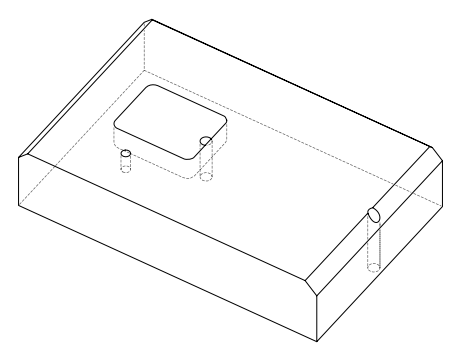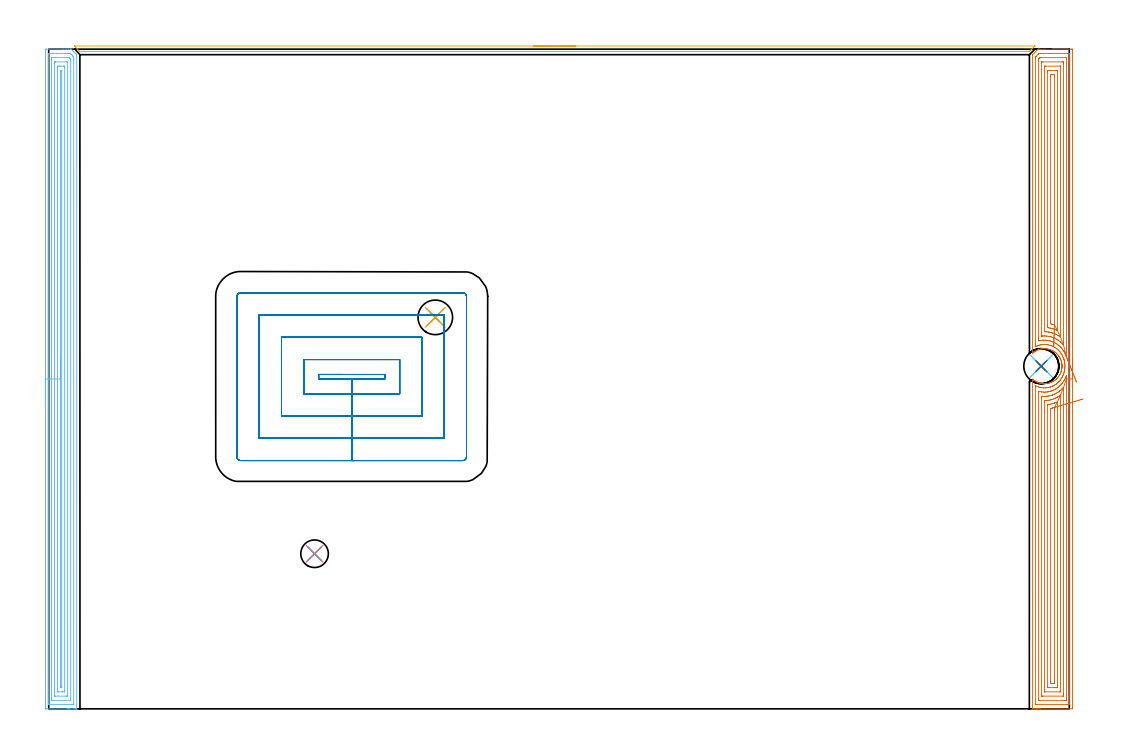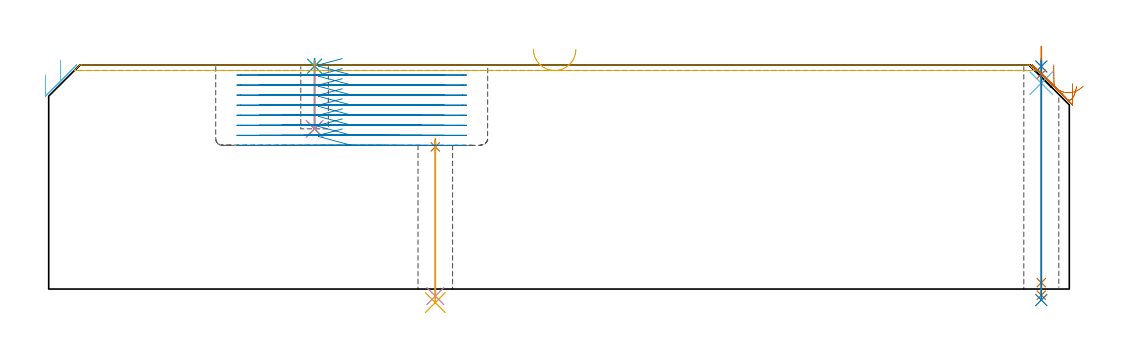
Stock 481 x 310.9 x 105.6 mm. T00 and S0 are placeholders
(PLAN: 14 operations, 9 tool changes, 57 min)
(1 SPOT_DRILL | STEP1HOLE | NXT0321_9005460120000 | 0.04 min | 4191 mm3)
(2 SPOT_DRILL_1 | STEP1HOLE_1 | NXT0321_9005460120000 | 0.03 min | 3 mm3)
(3 SPOT_DRILL_2 | STEP1POCKET | NXT0321_9005460120000 | 0.03 min | 2 mm3)
(4 DRILL_THROUGH_HOLE_INTO_CENTER | STEP1HOLE | NXT0301_072 | 0.3 min | 5434 mm3)
(5 DRILL_TO_ENLARGE_THROUGH_HOLE | STEP1HOLE | UGT0301_287 | 0.31 min | 12355 mm3)
(6 DRILL_BLIND_HOLE_INTO_CENTER | STEP1HOLE_1 | NXT0301_028 | 0.04 min | 193 mm3)
(7 GUN_DRILL_THROUGH_HOLE | STEP1HOLE_1 | UGT0307_002 | 0.54 min | 2730 mm3)
(8 SPADE_DRILL_TO_ENLARGE_THROUGH_HOLE | STEP1HOLE_1 | UGT0306_007 | 0.45 min | 19596 mm3)
(9 DRILL_BLIND_HOLE_INTO_CENTER_1 | STEP1POCKET | NXT0301_042 | 0.13 min | 1141 mm3)
(10 DRILL_TO_ENLARGE_BLIND_HOLE | STEP1POCKET | UGT0301_374 | 0.13 min | 2832 mm3)
(11 AREA_MILL | FG_CHAMFER_SURFACE | UGT0205_001 | 3.76 min | 1542 mm3)
(12 AREA_MILL_1 | FG_CHAMFER_SURFACE_1 | UGT0205_001 | 15.11 min | 33573 mm3)
(13 AREA_MILL_2 | FG_CHAMFER_SURFACE_2 | UGT0205_001 | 17.51 min | 53720 mm3)
(14 MILL_RECTANGULAR_POCKET | POCKET_RECTANGULAR_STRAIGHT | UGT0201_095 | Follow Part, ap 5, ae 75% | 18.55 min | 468111 mm3)
(TOOL NXT0321_9005460120000 | NC Spot Drill, 142deg, 12mm, Carbide, Uncoated | D12 PA142 FL30 Z2)
(TOOL NXT0301_072 | Carbide Drill 10.1mm [860.1-1010-051A1-MM 2214] | D10.1 PA140 FL71 Z2)
(TOOL UGT0301_287 | Twist Drill 16.3 mm | D16.3 PA118 FL125 Z2)
(TOOL NXT0301_028 | Carbide Drill 5.7mm [860.1-0570-046A1-MM 2214] | D5.7 PA140 FL70 Z2)
(TOOL UGT0307_002 | Gun Drill 6 mm | D6 PA130 FL24 Z1)
(TOOL UGT0306_007 | Spade Drill 16.5mm | D16.5 PA132 FL10 Z2)
(TOOL NXT0301_042 | Carbide Drill 7.1mm [860.1-0710-057A1-MM 2214] | D7.1 PA140 FL85 Z2)
(TOOL UGT0301_374 | Twist Drill Flat Bottom 13 mm | D13 PA180 FL101 Z2)
(TOOL UGT0205_001 | Chamfer Mill 20 x 3 x 45 deg. | D20 FL50 Z2)
(TOOL UGT0201_095 | End mill 20 mm | D20 R3 FL38 Z4)
(OP 1 SPOT_DRILL)
G17 G21 G94 G90
T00 M6
G54
G17 G0 G90 X182.2 Y184.5 S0 M3
G43 Z115.6 H0
G94 G81 G98 Z66.998 F250. R70.7
G80
M5
M2
(OP 2 SPOT_DRILL_1)
G17 G21 G94 G90
T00 M6
G54
G17 G0 G90 X467.8 Y161.5 S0 M3
G43 Z115.6 H0
G94 G81 G98 Z104.89 F250. R108.6
G80
M5
M2
(OP 3 SPOT_DRILL_2)
G17 G21 G94 G90
T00 M6
G54
G17 G0 G90 X125.3 Y73.1 S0 M3
G43 Z115.6 H0
G94 G81 G98 Z105.036 F250. R108.6
G80
M5
M2
(OP 4 DRILL_THROUGH_HOLE_INTO_CENTER)
G17 G21 G94 G90
T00 M6
G54
G17 G0 G90 X182.2 Y184.5 S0 M3
G43 Z115.6 H1
G94 G73 G98 Z-3.338 F250. Q8.88 R69.7
G80
M5
M2
(OP 5 DRILL_TO_ENLARGE_THROUGH_HOLE)
G17 G21 G94 G90
T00 M6
G54
G17 G0 G90 X182.2 Y184.5 S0 M3
G43 Z115.6 H0
G94 G73 G98 Z-6.397 F250. Q14.819 R69.7
G80
M5
M2
(OP 6 DRILL_BLIND_HOLE_INTO_CENTER)
G17 G21 G94 G90
T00 M6
G54
G17 G0 G90 X467.8 Y161.5 S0 M3
G43 Z115.6 H1
G94 G81 G98 Z97.05 F250. R107.6
G80
M5
M2
(OP 7 GUN_DRILL_THROUGH_HOLE)
G17 G21 G94 G90
T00 M6
G54
G17 G0 G90 X467.8 Y161.5 M8
G43 Z115.6 H0
Z114.263
S716 M3
G94 G1 Z101.201 F125. M26
G4 X.084
Z3. F250.
G4 X.084
Z-2.899 F125.
G4 X.084
M5
M9
G0 Z114.263
Z115.6
M2
(OP 8 SPADE_DRILL_TO_ENLARGE_THROUGH_HOLE)
G17 G21 G94 G90
T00 M6
G54
G17 G0 G90 X467.8 Y161.5 S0 M3
G43 Z115.6 H0
G94 G73 G98 Z-5.173 F250. Q15.825 R107.6
G80
M5
M2
(OP 9 DRILL_BLIND_HOLE_INTO_CENTER_1)
G17 G21 G94 G90
T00 M6
G54
G17 G0 G90 X125.3 Y73.1 S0 M3
G43 Z115.6 H1
G94 G81 G98 Z75.5 F250. R107.6
G80
M5
M2
(OP 10 DRILL_TO_ENLARGE_BLIND_HOLE)
G17 G21 G94 G90
T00 M6
G54
G17 G0 G90 X125.3 Y73.1 S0 M3
G43 Z115.6 H0
G94 G81 G98 Z75.5 F250. R107.6
G80
M5
M2
(OP 11 AREA_MILL)
G17 G21 G94 G90
T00 M6
G54
G17 G0 G90 X228.45 Y312.4 S1061 M3
G43 Z115.6 H0
Z113.
G94 G1 X228.488 Z112.128 F250.
X228.602 Z111.263
X228.791 Z110.412
X229.053 Z109.58
X229.387 Z108.774
X229.79 Z108.
X230.259 Z107.264
X230.79 Z106.572
X231.379 Z105.929
X232.022 Z105.34
X232.714 Z104.808
X233.45 Z104.34
X234.224 Z103.937
X235.03 Z103.603
X235.862 Z103.341
X236.714 Z103.152
X237.578 Z103.038
X238.45 Z103.
X464.769
X464.783 Y312.395 Z103.004
X464.769 Y312.373 Z103.026
X464.695 Y312.294 Z103.105
X464.665 Y312.264 Z103.135
X464.12 Y311.72 Z103.68
X463.941 Y311.54 Z103.857
X463.282 Y310.882 Z104.518
X463.062 Y310.66 Z104.736
X462.455 Y310.055 Z105.344
X462.386 Y309.985 Z105.414
X462.206 Y309.803 Z105.588
X461.492 Y309.8 Z105.6
X15.408
X14.694 Y309.803 Z105.588
X14.608 Y309.889 Z105.506
X14.514 Y309.985 Z105.414
X12.485 Y312.015 Z103.385
X12.28 Y312.224 Z103.176
X12.119 Y312.393 Z103.006
X12.28 Y312.4 Z103.
X238.45
X239.322 Z103.038
X240.187 Z103.152
X241.038 Z103.341
X241.87 Z103.603
X242.676 Z103.937
X243.45 Z104.34
X244.186 Z104.808
X244.878 Z105.34
X245.521 Z105.929
X246.11 Z106.572
X246.642 Z107.264
X247.11 Z108.
X247.513 Z108.774
X247.847 Z109.58
X248.109 Z110.412
X248.298 Z111.263
X248.412 Z112.128
X248.45 Z113.
G0 Z115.6
M5
M2
(OP 12 AREA_MILL_1)
G17 G21 G94 G90
T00 M6
G54
G17 G0 G90 X-1.5 Y145.45 S1061 M3
G43 Z115.6 H0
Z100.9
G94 G1 Y145.488 Z100.028 F250.
Y145.602 Z99.164
Y145.791 Z98.312
Y146.053 Z97.48
Y146.387 Z96.674
Y146.79 Z95.9
Y147.258 Z95.164
Y147.79 Z94.472
Y148.379 Z93.829
Y149.022 Z93.24
Y149.714 Z92.708
Y150.45 Z92.24
Y151.224 Z91.837
Y152.03 Z91.503
Y152.862 Z91.241
Y153.713 Z91.052
Y154.578 Z90.938
Y155.45 Z90.9
Y310.294
X-1.494 Y310.832 Z90.904
X-1.492 Y310.89 Z90.906
X-1.427 Y310.9 Z90.97
X6.724 Z99.119
X8.161 Z100.558
X9.348 Z101.743
X10.191 Z102.59
X10.207 Z102.606
X10.596 Z102.994
X10.611 Y310.889 Z103.011
X11.505 Y309.997 Z103.901
X11.68 Y309.822 Z104.076
X12.846 Y308.656 Z105.242
X12.991 Y308.509 Z105.39
X13.04 Y308.459 Z105.439
X13.198 Y308.295 Z105.588
X13.2 Y307.617 Z105.6
Y0.16
X13.198 Y0.01 Z105.588
X13.076 Y0.003 Z105.468
X12.947 Y0. Z105.346
X12.597 Z104.996
X11.971 Z104.366
X9.91 Z102.307
X9.348 Z101.743
X8.754 Z101.15
X-1.146 Z91.251
X-1.431 Y0.004 Z90.966
X-1.492 Y0.01 Z90.905
X-1.499 Y0.073 Z90.899
X-1.5 Y0.606 Z90.9
Y155.45
X-0.086 Z92.314
X-0.085 Y308.319 Z92.315
X-0.083 Y308.509 Z92.317
X-0.079 Y308.859 Z92.321
X-0.072 Y308.89 Z92.328
X-0.009 Y308.894 Z92.391
X0.093 Y308.898 Z92.493
X0.221 Y308.9 Z92.621
X9.348 Z101.748
X9.841 Y308.898 Z102.241
X10.031 Y308.894 Z102.431
X10.125 Y308.89 Z102.525
X10.222 Y308.817 Z102.622
X10.538 Y308.509 Z102.938
X11.097 Y307.952 Z103.497
X11.43 Y307.617 Z103.83
X11.777 Y307.261 Z104.177
X11.783 Y306.917 Z104.183
X11.786 Y305.832 Z104.186
X11.785 Y2.581 Z104.185
X11.783 Y2.391 Z104.183
X11.779 Y2.041 Z104.179
X11.772 Y2.01 Z104.172
X11.709 Y2.006 Z104.109
X11.607 Y2.002 Z104.007
X11.479 Y2. Z103.879
X0.11 Y2.001 Z92.51
X-0.034 Y2.006 Z92.366
X-0.061 Y2.01 Z92.339
X-0.079 Y2.016 Z92.321
X-0.08 Y2.047 Z92.32
X-0.084 Y2.2 Z92.316
X-0.085 Y2.391 Z92.315
X-0.086 Y3.094 Z92.314
Y155.45
X1.328 Z93.728
X1.329 Y305.984 Z93.729
X1.331 Y306.724 Z93.731
X1.333 Y306.872 Z93.733
X1.335 Y306.889 Z93.735
X1.349 Y306.892 Z93.749
X1.392 Y306.897 Z93.792
X1.477 Y306.899 Z93.877
X9.176 Y306.9 Z101.576
X9.348 Y306.899 Z101.748
X9.52 Y306.895 Z101.92
X9.634 Y306.89 Z102.034
X9.707 Y306.882 Z102.107
X9.74 Y306.852 Z102.14
X9.874 Y306.724 Z102.274
X10.222 Y306.372 Z102.622
X10.35 Y306.239 Z102.75
X10.364 Y305.983 Z102.764
X10.368 Y305.832 Z102.768
X10.37 Y305.681 Z102.77
X10.371 Y304.939 Z102.771
Y300.254
Y4.916
X10.369 Y4.176 Z102.769
X10.367 Y4.028 Z102.767
X10.365 Y4.011 Z102.765
X10.351 Y4.008 Z102.751
X10.308 Y4.004 Z102.708
X10.222 Y4.001 Z102.622
X2.352 Y4. Z94.752
X1.646 Y4.004 Z94.046
X1.477 Y4.01 Z93.877
X1.335 Y4.032 Z93.735
X1.332 Y4.176 Z93.732
X1.33 Y4.326 Z93.73
X1.328 Y5.068 Z93.728
Y5.22
Y155.45
X2.743 Z95.143
Y304.705
X2.745 Y304.837 Z95.145
X2.747 Y304.877 Z95.147
X2.75 Y304.89 Z95.15
X2.757 Y304.893 Z95.157
X2.809 Y304.896 Z95.209
X3.226 Y304.9 Z95.626
X3.265 Z95.665
X8.512 Z100.912
X8.885 Y304.896 Z101.285
X8.931 Y304.893 Z101.331
X8.949 Y304.89 Z101.349
X8.951 Y304.879 Z101.351
X8.955 Y304.823 Z101.355
X8.956 Y304.77 Z101.356
X8.957 Y6.195 Z101.357
X8.955 Y6.063 Z101.355
X8.952 Y6.023 Z101.352
X8.95 Y6.01 Z101.35
X8.943 Y6.007 Z101.343
X8.891 Y6.004 Z101.291
X8.473 Y6. Z100.873
X8.435 Z100.835
X3.188 Z95.588
X2.815 Y6.004 Z95.215
X2.769 Y6.007 Z95.169
X2.751 Y6.01 Z95.151
X2.749 Y6.021 Z95.149
X2.745 Y6.077 Z95.145
X2.743 Y6.13 Z95.143
Y155.45
X4.157 Z96.557
Y302.262
X4.161 Y302.68 Z96.561
X4.164 Y302.879 Z96.564
X4.359 Y302.891 Z96.759
X4.975 Y302.898 Z97.375
X5.225 Y302.9 Z97.625
X6.976 Y302.898 Z99.376
X7.439 Y302.89 Z99.839
X7.536 Y302.87 Z99.936
X7.543 Y302.262 Z99.943
Y8.638
X7.539 Y8.22 Z99.939
X7.536 Y8.021 Z99.936
X7.341 Y8.009 Z99.741
X6.724 Y8.002 Z99.124
X6.475 Y8. Z98.875
X4.724 Y8.002 Z97.124
X4.261 Y8.01 Z96.661
X4.164 Y8.03 Z96.564
X4.157 Y8.638 Z96.557
Y155.45
X5.571 Z97.971
X5.572 Y300.477 Z97.972
X5.573 Y300.76 Z97.973
X5.576 Y300.856 Z97.976
X5.578 Y300.884 Z97.978
X5.593 Y300.89 Z97.993
X5.643 Y300.893 Z98.043
X5.85 Y300.897 Z98.25
X5.988 Y300.895 Z98.388
X6.098 Y300.89 Z98.498
X6.122 Y300.884 Z98.522
X6.124 Y300.842 Z98.524
X6.126 Y300.762 Z98.526
X6.128 Y300.477 Z98.528
X6.129 Y300.193 Z98.529
X6.128 Y10.423 Z98.528
X6.127 Y10.14 Z98.527
X6.124 Y10.044 Z98.524
X6.122 Y10.017 Z98.522
X6.107 Y10.01 Z98.507
X6.057 Y10.007 Z98.457
X5.85 Y10.003 Z98.25
X5.712 Y10.005 Z98.112
X5.602 Y10.01 Z98.002
X5.578 Y10.016 Z97.978
X5.575 Y10.058 Z97.975
X5.573 Y10.138 Z97.973
X5.572 Y10.423 Z97.972
X5.571 Y10.708 Z97.971
Y155.45
Y156.322 Z98.009
Y157.186 Z98.123
Y158.038 Z98.312
Y158.87 Z98.574
Y159.676 Z98.908
Y160.45 Z99.311
Y161.186 Z99.78
Y161.878 Z100.311
Y162.521 Z100.9
Y163.11 Z101.543
Y163.641 Z102.235
Y164.11 Z102.971
Y164.513 Z103.745
Y164.847 Z104.551
Y165.109 Z105.383
Y165.298 Z106.235
Y165.412 Z107.1
Y165.45 Z107.971
G0 Z115.6
M5
M2
(OP 13 AREA_MILL_2)
G17 G21 G94 G90
T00 M6
G54
G17 G0 G90 X482.5 Y165.45 S1061 M3
G43 Z115.6 H0
Z96.8
G94 G1 Y165.412 Z95.928 F250.
Y165.298 Z95.064
Y165.109 Z94.212
Y164.847 Z93.38
Y164.513 Z92.574
Y164.11 Z91.8
Y163.642 Z91.064
Y163.11 Z90.372
Y162.521 Z89.729
Y161.878 Z89.14
Y161.186 Z88.609
Y160.45 Z88.14
Y159.676 Z87.737
Y158.87 Z87.403
Y158.038 Z87.141
Y157.187 Z86.952
Y156.322 Z86.838
Y155.45 Z86.8
Y0.606
X482.497 Y0.243 Z86.802
X482.492 Y0.01 Z86.806
X482.255 Y0. Z87.042
X467.493 Z101.802
X466.891 Z102.403
X466.321 Z102.976
X466.004 Z103.292
X465.434 Z103.862
X465.117 Z104.178
X464.482 Z104.817
X464.079 Z105.221
X463.731 Z105.56
X463.703 Y0.009 Z105.588
X463.7 Y0.16 Z105.6
Y155.004
X463.707 Y155.42 Z105.593
X463.957 Y155.22 Z105.343
X463.983 Y155.198 Z105.317
X464.537 Y154.775 Z104.763
X464.851 Y154.556 Z104.449
X465.133 Y154.385 Z104.167
X465.42 Y154.225 Z103.88
X465.858 Y154.011 Z103.442
X466.303 Y153.823 Z102.997
X466.736 Y153.661 Z102.564
X466.96 Y153.592 Z102.34
X467.186 Y153.53 Z102.114
X467.626 Y153.429 Z101.674
X468.069 Y153.349 Z101.231
X468.509 Y153.295 Z100.791
X468.951 Y153.264 Z100.349
X469.393 Y153.258 Z99.907
X469.834 Y153.275 Z99.466
X470.276 Y153.316 Z99.024
X470.717 Y153.381 Z98.583
X471.16 Y153.471 Z98.14
X471.6 Y153.583 Z97.7
X471.864 Y153.661 Z97.436
X472.483 Y153.899 Z96.817
X472.928 Y154.1 Z96.372
X473.366 Y154.331 Z95.934
X473.543 Y154.436 Z95.756
X473.747 Y154.556 Z95.553
X473.987 Y154.724 Z95.312
X474.248 Y154.908 Z95.051
X474.37 Y155.004 Z94.929
X474.581 Y155.17 Z94.718
X474.833 Y155.388 Z94.467
X474.905 Y155.45 Z94.395
X475.131 Y155.669 Z94.168
X475.343 Y155.896 Z93.956
X475.439 Y156. Z93.859
X475.734 Y156.344 Z93.565
X476.015 Y156.717 Z93.285
X476.357 Y157.239 Z92.943
X476.601 Y157.681 Z92.695
X476.784 Y158.045 Z92.516
X476.827 Y158.133 Z92.472
X476.897 Y158.288 Z92.402
X477.036 Y158.656 Z92.26
X477.161 Y159.027 Z92.132
X477.213 Y159.203 Z92.085
X477.239 Y159.298 Z92.058
X477.285 Y159.466 Z92.009
X477.287 Y159.473 Z92.007
X477.39 Y159.922 Z91.908
X477.464 Y160.368 Z91.835
X477.47 Y160.417 Z91.829
X477.512 Y160.816 Z91.783
X477.514 Y160.863 Z91.78
X477.516 Y160.916 Z91.774
X477.531 Y161.148 Z91.764
X477.537 Y161.263 Z91.758
X477.535 Y161.481 Z91.754
X477.537 Y161.662 Z91.757
X477.538 Y161.71
X477.524 Y161.964 Z91.771
X477.513 Y162.144 Z91.779
Y162.158 Z91.78
X477.492 Y162.377 Z91.807
X477.468 Y162.605 Z91.831
X477.396 Y163.036 Z91.9
X477.394 Y163.053 Z91.903
X477.348 Y163.267 Z91.951
X477.313 Y163.425 Z91.986
X477.3 Y163.482 Z91.997
X477.296 Y163.499 Z92.001
X477.236 Y163.715 Z92.063
X477.17 Y163.948 Z92.129
X477.018 Y164.393 Z92.277
X476.944 Y164.59 Z92.356
X476.937 Y164.608 Z92.363
X476.897 Y164.711 Z92.402
X476.846 Y164.821 Z92.451
X476.765 Y165.002 Z92.534
X476.623 Y165.288 Z92.675
X476.558 Y165.403 Z92.742
X476.367 Y165.739 Z92.932
X476.088 Y166.182 Z93.209
X476.057 Y166.225 Z93.24
X476.013 Y166.288 Z93.284
X475.703 Y166.688 Z93.596
X475.521 Y166.903 Z93.777
X475.375 Y167.076 Z93.923
X475.255 Y167.201 Z94.043
X475.131 Y167.33 Z94.167
X474.756 Y167.677 Z94.543
X474.412 Y167.971 Z94.885
X474.283 Y168.069 Z95.014
X474.247 Y168.096 Z95.049
X474.061 Y168.224 Z95.236
X473.812 Y168.395 Z95.488
X473.366 Y168.674 Z95.934
X473.19 Y168.773 Z96.11
X473.012 Y168.865 Z96.288
X472.483 Y169.102 Z96.817
X472.044 Y169.273 Z97.256
X471.6 Y169.415 Z97.7
X471.16 Y169.529 Z98.14
X470.717 Y169.619 Z98.583
X470.276 Y169.684 Z99.024
X469.834 Y169.725 Z99.466
X469.393 Y169.742 Z99.907
X468.951 Y169.736 Z100.349
X468.509 Y169.705 Z100.791
X468.069 Y169.651 Z101.231
X467.626 Y169.571 Z101.674
X467.186 Y169.466 Z102.114
X466.742 Y169.334 Z102.558
X466.303 Y169.174 Z102.997
X465.589 Y168.865 Z103.711
X465.42 Y168.776 Z103.88
X464.974 Y168.514 Z104.326
X464.537 Y168.228 Z104.763
X464.243 Y168.014 Z105.057
X464.095 Y167.898 Z105.204
X464.027 Y167.841 Z105.273
X463.706 Y167.576 Z105.592
X463.7 Y168.391 Z105.6
Y308.063
X463.704 Y308.295 Z105.589
X463.757 Y308.359 Z105.54
X466.139 Y310.74 Z103.158
X466.27 Y310.874 Z103.02
X466.297 Y310.89 Z102.993
X466.319 Y310.899 Z102.97
X466.447 Y310.9 Z102.846
X466.701 Z102.598
X467.143 Z102.156
X467.778 Z101.517
X468.982 Z100.315
X469.552 Z99.742
X481.97 Z87.327
X482.257 Y310.898 Z87.04
X482.492 Y310.89 Z86.806
X482.499 Y310.655 Z86.799
X482.5 Y155.45 Z86.8
X481.086 Z88.214
Y2.391
X481.083 Y2.01 Z88.217
X480.582 Y2.002 Z88.718
X480.196 Y2.001 Z89.104
X479.698 Y2. Z89.602
X466.004 Y2.001 Z103.296
X465.502 Y2.003 Z103.798
X465.117 Y2.01 Z104.183
X465.114 Y2.391 Z104.186
Y2.393
Y151.434
X465.117 Y152.247 Z104.183
X465.25 Y152.192 Z104.05
X466.004 Y151.876 Z103.296
X466.692 Y151.634 Z102.608
X466.891 Y151.583 Z102.409
X467.512 Y151.434 Z101.788
X467.778 Y151.386 Z101.522
X467.834 Y151.377 Z101.466
X468.665 Y151.291 Z100.635
X468.82 Y151.278 Z100.48
X469.552 Y151.274 Z99.748
X469.708 Y151.276 Z99.592
X470.439 Y151.337 Z98.861
X470.526 Y151.346 Z98.774
X471.076 Y151.434 Z98.224
X471.283 Y151.477 Z98.017
X471.326 Y151.487 Z97.974
X471.984 Y151.664 Z97.316
X472.213 Y151.733 Z97.087
X472.639 Y151.897 Z96.661
X473.1 Y152.088 Z96.2
X473.265 Y152.161 Z96.035
X473.609 Y152.326 Z95.691
X473.854 Y152.46 Z95.446
X473.987 Y152.538 Z95.313
X474.406 Y152.797 Z94.894
X474.874 Y153.118 Z94.426
X474.932 Y153.16 Z94.368
X475.008 Y153.219 Z94.292
X475.42 Y153.563 Z93.88
X475.761 Y153.866 Z93.539
X475.887 Y153.985 Z93.413
X476.014 Y154.111 Z93.286
X476.317 Y154.444 Z92.983
X476.648 Y154.827 Z92.652
X476.727 Y154.924 Z92.573
X476.787 Y155.004 Z92.513
X477.098 Y155.443 Z92.202
X477.403 Y155.896 Z91.897
X477.435 Y155.947 Z91.865
X477.453 Y155.979 Z91.847
X477.535 Y156.126 Z91.765
X477.765 Y156.558 Z91.535
X477.88 Y156.789 Z91.42
X478.056 Y157.157 Z91.244
X478.271 Y157.681 Z91.029
X478.289 Y157.726 Z91.011
X478.302 Y157.762 Z90.998
X478.313 Y157.791 Z90.987
X478.422 Y158.119 Z90.878
X478.525 Y158.47 Z90.775
X478.553 Y158.574 Z90.747
X478.702 Y159.185 Z90.598
X478.761 Y159.466 Z90.539
X478.839 Y159.94 Z90.461
X478.888 Y160.359 Z90.412
X478.923 Y160.747 Z90.377
X478.947 Y161.251 Z90.353
X478.948 Y161.615 Z90.352
X478.928 Y162.144 Z90.372
X478.897 Y162.558 Z90.403
X478.842 Y163.036 Z90.458
X478.749 Y163.6 Z90.551
X478.677 Y163.929 Z90.623
X478.592 Y164.283 Z90.708
X478.452 Y164.791 Z90.848
X478.442 Y164.821 Z90.858
X478.422 Y164.88 Z90.878
X478.113 Y165.713 Z91.187
X477.851 Y166.289 Z91.449
X477.681 Y166.606 Z91.619
X477.535 Y166.862 Z91.765
X477.144 Y167.498 Z92.156
X476.939 Y167.789 Z92.361
X476.648 Y168.164 Z92.652
X476.46 Y168.391 Z92.84
X476.132 Y168.76 Z93.168
X475.761 Y169.128 Z93.539
X475.597 Y169.283 Z93.703
X475.209 Y169.615 Z94.091
X474.874 Y169.879 Z94.426
X474.446 Y170.176 Z94.854
X473.987 Y170.461 Z95.313
X473.367 Y170.8 Z95.933
X473.1 Y170.918 Z96.2
X472.753 Y171.068 Z96.547
X472.213 Y171.259 Z97.087
X471.929 Y171.354 Z97.371
X471.326 Y171.506 Z97.974
X470.786 Y171.612 Z98.514
X470.439 Y171.66 Z98.861
X469.792 Y171.719 Z99.508
X469.552 Y171.726 Z99.748
X468.9 Y171.724 Z100.4
X468.665 Y171.708 Z100.635
X468.086 Y171.651 Z101.214
X467.778 Y171.605 Z101.522
X467.33 Y171.519 Z101.97
X466.891 Y171.412 Z102.409
X466.627 Y171.334 Z102.673
X466.004 Y171.128 Z103.296
X465.96 Y171.112 Z103.34
X465.849 Y171.068 Z103.451
X465.333 Y170.85 Z103.967
X465.117 Y170.761 Z104.183
X465.116 Y171.068 Z104.184
X465.114 Y171.958 Z104.186
Y306.724
X465.117 Y307.255 Z104.183
X465.294 Y307.439 Z104.006
X465.467 Y307.617 Z103.833
X466.359 Y308.509 Z102.941
X466.628 Y308.774 Z102.672
X466.717 Y308.859 Z102.583
X466.749 Y308.887 Z102.551
X466.794 Y308.891 Z102.506
X466.891 Y308.895 Z102.409
X467.39 Y308.9 Z101.91
X480.196 Y308.899 Z89.104
X480.698 Y308.897 Z88.602
X481.083 Y308.89 Z88.217
X481.086 Y308.509 Z88.214
Y155.45
X479.671 Z89.629
Y5.068
X479.669 Y4.706 Z89.631
X479.664 Y4.176 Z89.636
X479.652 Y4.01 Z89.648
X479.481 Y4.003 Z89.819
X479.309 Y4.001 Z89.991
X478.597 Y4. Z90.703
X467.065 Z102.235
X466.891 Y4.002 Z102.409
X466.716 Y4.005 Z102.584
X466.6 Y4.01 Z102.7
X466.535 Y4.019 Z102.765
X466.533 Y4.055 Z102.767
X466.531 Y4.176 Z102.769
X466.529 Y4.54 Z102.771
Y148.756
Y149.12
X466.533 Y149.485 Z102.767
X466.535 Y149.588 Z102.765
X466.542 Y149.623 Z102.758
X466.566 Y149.619 Z102.734
X466.682 Y149.595 Z102.618
X466.891 Y149.55 Z102.409
X467.017 Y149.522 Z102.283
X467.778 Y149.385 Z101.522
X468.079 Y149.346 Z101.221
X468.665 Y149.289 Z100.635
X469.036 Y149.276 Z100.264
X469.552 Y149.274 Z99.748
X469.907 Y149.291 Z99.393
X470.439 Y149.336 Z98.861
X470.716 Y149.37 Z98.584
X471.326 Y149.472 Z97.974
X471.473 Y149.5 Z97.827
X472.093 Y149.649 Z97.207
X472.188 Y149.674 Z97.112
X472.213 Y149.682 Z97.087
X472.583 Y149.803 Z96.717
X472.849 Y149.901 Z96.451
X473.1 Y150.002 Z96.2
X473.478 Y150.161 Z95.822
X473.987 Y150.397 Z95.313
X474.084 Y150.444 Z95.216
X474.271 Y150.541 Z95.029
X474.651 Y150.766 Z94.649
X474.874 Y150.904 Z94.426
X475.191 Y151.115 Z94.109
X475.648 Y151.434 Z93.652
X475.712 Y151.483 Z93.588
X475.761 Y151.524 Z93.539
X476.195 Y151.89 Z93.105
X476.648 Y152.291 Z92.652
X476.666 Y152.308 Z92.634
X476.685 Y152.326 Z92.615
X477.096 Y152.768 Z92.204
X477.5 Y153.219 Z91.8
X477.516 Y153.238 Z91.784
X477.535 Y153.262 Z91.765
X477.896 Y153.748 Z91.404
X478.156 Y154.111 Z91.144
X478.264 Y154.271 Z91.036
X478.422 Y154.518 Z90.878
X478.603 Y154.822 Z90.697
X478.706 Y155.004 Z90.594
X478.917 Y155.398 Z90.383
X479.165 Y155.896 Z90.135
X479.211 Y155.995 Z90.089
X479.309 Y156.217 Z89.991
X479.473 Y156.624 Z89.827
X479.625 Y157.017 Z89.675
X479.665 Y157.112 Z89.635
X479.667 Y156.989 Z89.633
X479.67 Y156.789 Z89.63
X479.671 Y156.565 Z89.629
Y156.424
Y155.45
X478.25 Y151.434 Z91.05
X478.257 Y150.541 Z91.043
Y6.853
X478.253 Y6.131 Z91.047
X478.25 Y6.025 Z91.05
X478.246 Y6.009 Z91.054
X478.224 Y6.006 Z91.076
X478.171 Y6.003 Z91.129
X477.959 Y6.001 Z91.341
X468.625 Y6. Z100.675
X468.228 Y6.006 Z101.072
X468.029 Y6.01 Z101.271
X467.95 Y6.022 Z101.35
X467.943 Y6.853 Z101.357
Y146.079
X467.944 Y146.805 Z101.356
X467.945 Y146.972 Z101.355
X467.95 Y147.324 Z101.35
X468.331 Y147.307 Z100.969
X468.665 Y147.289 Z100.635
X469.253 Y147.272 Z100.047
X469.552 Y147.274 Z99.748
X470.109 Y147.303 Z99.191
X470.439 Y147.333 Z98.861
X470.911 Y147.389 Z98.389
X471.326 Y147.459 Z97.974
X471.666 Y147.522 Z97.634
X472.213 Y147.653 Z97.087
X472.38 Y147.696 Z96.92
X472.954 Y147.864 Z96.346
X473.06 Y147.904 Z96.24
X473.1 Y147.92 Z96.2
X473.689 Y148.163 Z95.611
X473.987 Y148.293 Z95.313
X474.3 Y148.442 Z95.
X474.874 Y148.728 Z94.426
X474.893 Y148.738 Z94.407
X474.925 Y148.756 Z94.375
X475.449 Y149.077 Z93.851
X475.761 Y149.283 Z93.539
X475.978 Y149.431 Z93.322
X476.283 Y149.649 Z93.017
X476.487 Y149.811 Z92.813
X476.648 Y149.943 Z92.652
X476.971 Y150.217 Z92.329
X477.337 Y150.541 Z91.963
X477.439 Y150.638 Z91.861
X477.535 Y150.734 Z91.765
X477.874 Y151.093 Z91.426
X478.193 Y151.434 Z91.107
X478.208 Y151.444 Z91.092
X478.25 Y151.434 Z91.05
X476.837 Y147.785 Z92.463
X476.842 Y147.729 Z92.458
Y147.716
X476.843 Y8.442 Z92.457
X476.841 Y8.246 Z92.459
X476.839 Y8.115 Z92.461
X476.836 Y8.018 Z92.464
X476.806 Y8.01 Z92.494
X476.648 Y8.005 Z92.652
X476.394 Y8.001 Z92.906
X469.461 Z99.839
X469.406 Y8.003 Z99.894
X469.375 Y8.006 Z99.925
X469.365 Y8.009 Z99.935
X469.363 Y8.05 Z99.937
X469.358 Y8.442 Z99.942
X469.357 Y8.638 Z99.943
Y8.834
Y144.49
X469.36 Y145.187 Z99.94
X469.361 Y145.234 Z99.939
X469.363 Y145.251 Z99.937
X469.397 Y145.256 Z99.903
X469.475 Y145.264 Z99.825
X470.313 Y145.313 Z98.987
X470.439 Y145.325 Z98.861
X471.108 Y145.406 Z98.192
X471.326 Y145.442 Z97.974
X471.861 Y145.541 Z97.439
X472.213 Y145.625 Z97.087
X472.573 Y145.717 Z96.727
X473.1 Y145.869 Z96.2
X473.258 Y145.92 Z96.042
X473.695 Y146.079 Z95.605
X473.904 Y146.163 Z95.396
X473.987 Y146.199 Z95.313
X474.519 Y146.436 Z94.781
X474.874 Y146.608 Z94.426
X475.115 Y146.729 Z94.185
X475.57 Y146.972 Z93.73
X475.691 Y147.042 Z93.609
X475.761 Y147.086 Z93.539
X476.234 Y147.388 Z93.066
X476.648 Y147.664 Z92.652
X476.768 Y147.743 Z92.532
X476.837 Y147.785 Z92.463
X475.422 Y144.74 Z93.878
X475.424 Y144.727 Z93.876
X475.427 Y144.63 Z93.873
X475.428 Y144.294 Z93.872
X475.429 Y143.736 Z93.871
Y10.758
X475.427 Y10.423 Z93.873
X475.424 Y10.144 Z93.876
X475.422 Y10.014 Z93.878
X475.289 Y10.006 Z94.011
X474.874 Y10.002 Z94.426
X474.407 Y10. Z94.893
X473.987 Z95.313
X471.746 Z97.554
X471.326 Y10.001 Z97.974
X470.855 Y10.004 Z98.445
X470.789 Y10.01 Z98.511
X470.778 Y10.082 Z98.522
X470.775 Y10.423 Z98.525
X470.772 Y10.981 Z98.528
Y143.067
X470.773 Y143.234 Z98.527
X470.776 Y143.317 Z98.524
X470.777 Y143.331 Z98.523
X470.806 Y143.346 Z98.494
X471.326 Y143.421 Z97.974
X472.058 Y143.558 Z97.242
X472.213 Y143.593 Z97.087
X472.77 Y143.734 Z96.53
X473.1 Y143.828 Z96.2
X473.457 Y143.935 Z95.843
X473.987 Y144.123 Z95.313
X474.111 Y144.169 Z95.189
X474.425 Y144.294 Z94.875
X474.738 Y144.431 Z94.562
X475.38 Y144.727 Z93.92
X475.41 Y144.738 Z93.89
X475.422 Y144.74 Z93.878
X473.987 Y142.042 Z95.313
X474.013 Y141.617 Z95.287
X474.014 Y141.59 Z95.286
X474.015 Y140.724 Z95.285
Y13.1
X474.012 Y12.208 Z95.288
X474.011 Y12.184 Z95.289
X473.987 Y12.01 Z95.313
X473.305 Y12.001 Z95.995
X473.1 Z96.2
X472.416 Y12.004 Z96.884
X472.213 Y12.01 Z97.087
X472.189 Y12.208 Z97.111
X472.188 Y12.234 Z97.112
X472.185 Y13.128 Z97.115
X472.186 Y140.724 Z97.114
Y140.751
X472.213 Y141.553 Z97.087
X472.262 Y141.568 Z97.038
X472.454 Y141.617 Z96.846
X472.97 Y141.747 Z96.33
X473.1 Y141.783 Z96.2
X473.66 Y141.946 Z95.64
X473.987 Y142.042 Z95.313
X474.616 Y142.228 Z94.737
X475.29 Y142.427 Z94.221
X476.005 Y142.638 Z93.767
X476.755 Y142.86 Z93.381
X477.534 Y143.09 Z93.064
X478.337 Y143.328 Z92.819
X479.157 Y143.57 Z92.648
X479.989 Y143.816 Z92.552
X480.825 Y144.063 Z92.533
X481.66 Y144.31 Z92.589
X482.487 Y144.554 Z92.721
X483.3 Y144.794 Z92.927
X484.093 Y145.028 Z93.207
X484.859 Y145.255 Z93.558
X485.593 Y145.472 Z93.977
X486.289 Y145.677 Z94.461
X486.942 Y145.87 Z95.006
X487.546 Y146.049 Z95.609
G0 X484.399 Y153.93 Z95.559
G1 X484.275 Y154.243 Z94.754
X484.125 Y154.621 Z93.982
X483.951 Y155.059 Z93.248
X483.754 Y155.556 Z92.558
X483.536 Y156.106 Z91.918
X483.298 Y156.706 Z91.331
X483.042 Y157.352 Z90.803
X482.77 Y158.037 Z90.337
X482.484 Y158.758 Z89.937
X482.187 Y159.509 Z89.607
X481.88 Y160.283 Z89.348
X481.565 Y161.076 Z89.163
X481.246 Y161.88 Z89.052
X480.925 Y162.69 Z89.018
X480.604 Y163.5 Z89.06
X480.285 Y164.304 Z89.177
X479.971 Y165.095 Z89.369
X479.665 Y165.867 Z89.635
X479.603 Y166.023 Z89.697
X479.546 Y166.169 Z89.754
X479.513 Y166.259 Z89.787
X479.43 Y166.484 Z89.87
X479.383 Y166.606 Z89.917
X479.309 Y166.783 Z89.991
X478.972 Y167.498 Z90.328
X478.566 Y168.246 Z90.734
X478.478 Y168.391 Z90.822
X478.422 Y168.48 Z90.878
X478.107 Y168.965 Z91.193
X477.879 Y169.283 Z91.421
X477.535 Y169.722 Z91.765
X477.144 Y170.176 Z92.156
X476.908 Y170.433 Z92.392
X476.648 Y170.69 Z92.652
X476.239 Y171.068 Z93.061
X475.761 Y171.47 Z93.539
X475.488 Y171.68 Z93.812
X475.09 Y171.961 Z94.21
X474.874 Y172.099 Z94.426
X474.51 Y172.327 Z94.79
X473.987 Y172.599 Z95.313
X473.465 Y172.853 Z95.835
X473.1 Y173.001 Z96.2
X472.86 Y173.095 Z96.44
X472.213 Y173.309 Z97.087
X471.598 Y173.472 Z97.702
X471.326 Y173.524 Z97.974
X470.521 Y173.663 Z98.779
X470.439 Y173.671 Z98.861
X469.562 Y173.736 Z99.738
X469.552 Z99.748
X468.689 Y173.721 Z100.611
X468.665 Y173.719 Z100.635
X467.886 Y173.637 Z101.414
X467.778 Y173.62 Z101.522
X467.131 Y173.504 Z102.169
X466.535 Y173.393 Z102.765
X466.532 Y173.746 Z102.768
X466.53 Y174.109 Z102.77
X466.529 Y174.638 Z102.771
X466.528 Y175.003 Z102.772
X466.529 Y305.303 Z102.771
X466.532 Y305.832 Z102.768
X466.535 Y306.19 Z102.765
X466.543 Y306.233 Z102.757
X466.569 Y306.262 Z102.731
X466.64 Y306.337 Z102.66
X466.891 Y306.591 Z102.409
X466.957 Y306.658 Z102.343
X467.025 Y306.724 Z102.275
X467.178 Y306.867 Z102.122
X467.221 Y306.89 Z102.079
X467.312 Y306.895 Z101.988
X467.429 Y306.898 Z101.871
X467.603 Y306.9 Z101.697
X467.778 Z101.522
X479.135 Z90.165
X479.309 Y306.899 Z89.991
X479.484 Y306.895 Z89.816
X479.6 Y306.89 Z89.7
X479.665 Y306.881 Z89.635
X479.667 Y306.845 Z89.633
X479.669 Y306.724 Z89.631
X479.671 Y306.36 Z89.629
Y166.408
Y166.242
X479.667 Y165.975 Z89.633
X479.665 Y165.867 Z89.635
X478.252 Y171.507 Z91.048
X478.24 Y171.517 Z91.06
X477.823 Y171.961 Z91.477
X477.535 Y172.253 Z91.765
X476.886 Y172.853 Z92.414
X476.648 Y173.055 Z92.652
X476.467 Y173.203 Z92.833
X475.819 Y173.687 Z93.481
X475.761 Y173.727 Z93.539
X475.733 Y173.746 Z93.567
X475.204 Y174.072 Z94.096
X474.874 Y174.263 Z94.426
X474.154 Y174.638 Z95.146
X473.987 Y174.716 Z95.313
X473.845 Y174.781 Z95.455
X473.1 Y175.063 Z96.2
X472.46 Y175.282 Z96.84
X472.213 Y175.344 Z97.087
X471.427 Y175.531 Z97.873
X471.326 Y175.547 Z97.974
X471.306 Y175.551 Z97.994
X470.439 Y175.667 Z98.861
X470.287 Y175.684 Z99.013
X469.552 Y175.726 Z99.748
X469.355 Y175.729 Z99.945
X468.665 Y175.712 Z100.635
X468.492 Y175.704 Z100.808
X468.219 Y175.682 Z101.081
X468.064 Y175.67 Z101.236
X467.98 Y175.666 Z101.32
X467.949 Y175.669 Z101.351
X467.948 Y175.702 Z101.352
X467.943 Y176.256 Z101.357
Y304.047
X467.947 Y304.769 Z101.353
X467.95 Y304.875 Z101.35
X467.954 Y304.891 Z101.346
X467.976 Y304.894 Z101.324
X468.029 Y304.897 Z101.271
X468.241 Y304.899 Z101.059
X477.574 Y304.9 Z91.726
X477.972 Y304.894 Z91.328
X478.171 Y304.89 Z91.129
X478.25 Y304.878 Z91.05
X478.257 Y304.047 Z91.043
Y171.71
X478.255 Y171.585 Z91.045
X478.252 Y171.507 Z91.048
X476.832 Y175.209 Z92.468
X476.805 Y175.227 Z92.495
X476.648 Y175.334 Z92.652
X476.363 Y175.531 Z92.937
X475.761 Y175.91 Z93.539
X475.486 Y176.07 Z93.814
X474.923 Y176.374 Z94.377
X474.874 Y176.399 Z94.426
X474.826 Y176.423 Z94.474
X474.256 Y176.686 Z95.044
X473.987 Y176.794 Z95.313
X473.384 Y177.03 Z95.916
X473.1 Y177.121 Z96.2
X472.48 Y177.316 Z96.82
X472.213 Y177.378 Z97.087
X472.133 Y177.396 Z97.167
X471.677 Y177.49 Z97.623
X471.326 Y177.55 Z97.974
X471.048 Y177.595 Z98.252
X470.439 Y177.669 Z98.861
X470.056 Y177.701 Z99.244
X469.552 Y177.729 Z99.748
X469.395 Y177.74 Z99.905
X469.37 Y177.743 Z99.93
X469.364 Y177.749 Z99.936
X469.362 Y177.777 Z99.938
X469.358 Y177.881 Z99.942
X469.357 Y178.012 Z99.943
Y178.208
Y302.458
X469.359 Y302.654 Z99.941
X469.361 Y302.785 Z99.939
X469.364 Y302.881 Z99.936
X469.394 Y302.89 Z99.906
X469.552 Y302.895 Z99.748
X469.806 Y302.899 Z99.494
X476.739 Z92.561
X476.794 Y302.897 Z92.506
X476.825 Y302.894 Z92.475
X476.835 Y302.892 Z92.465
X476.837 Y302.85 Z92.463
X476.842 Y302.458 Z92.458
X476.843 Y302.262 Z92.457
Y302.066
Y175.531
X476.842 Y175.336 Z92.458
X476.84 Y175.269 Z92.46
X476.836 Y175.22 Z92.464
X476.832 Y175.209 Z92.468
X475.423 Y178.262 Z93.877
X475.399 Y178.268 Z93.901
X475.258 Y178.33 Z94.042
X474.874 Y178.502 Z94.426
X474.356 Y178.73 Z94.944
X473.987 Y178.866 Z95.313
X473.34 Y179.101 Z95.96
X473.1 Y179.174 Z96.2
X472.998 Y179.204 Z96.302
X472.213 Y179.394 Z97.087
X471.837 Y179.479 Z97.463
X471.326 Y179.561 Z97.974
X470.786 Y179.644 Z98.514
X470.779 Y179.65 Z98.521
X470.776 Y179.654 Z98.524
X470.773 Y179.993 Z98.527
X470.771 Y180.551 Z98.529
Y180.886
X470.772 Y300.142 Z98.528
X470.773 Y300.477 Z98.527
X470.776 Y300.756 Z98.524
X470.778 Y300.886 Z98.522
X470.911 Y300.894 Z98.389
X471.326 Y300.898 Z97.974
X471.793 Y300.9 Z97.507
X472.213 Z97.087
X474.454 Z94.846
X474.874 Y300.899 Z94.426
X475.345 Y300.896 Z93.955
X475.411 Y300.89 Z93.889
X475.422 Y300.818 Z93.878
X475.425 Y300.477 Z93.875
X475.428 Y299.919 Z93.872
Y178.543
X475.427 Y178.356 Z93.873
X475.423 Y178.262 Z93.877
X473.987 Y180.946 Z95.313
X473.909 Y180.964 Z95.391
X473.1 Y181.201 Z96.2
X472.669 Y181.319 Z96.631
X472.213 Y181.438 Z97.087
X472.188 Y181.778 Z97.112
X472.187 Y181.804 Z97.113
X472.185 Y182.67 Z97.115
Y297.8
X472.188 Y298.692 Z97.112
X472.189 Y298.716 Z97.111
X472.213 Y298.89 Z97.087
X472.895 Y298.899 Z96.405
X473.1 Z96.2
X473.784 Y298.896 Z95.516
X473.987 Y298.89 Z95.313
X474.011 Y298.692 Z95.289
X474.012 Y298.666 Z95.288
X474.015 Y297.8 Z95.285
X474.014 Y181.778 Z95.286
Y181.751
X473.987 Y180.946 Z95.313
X473.958 Y180.076 Z95.38
X473.93 Y179.216 Z95.522
X473.902 Y178.372 Z95.739
X473.875 Y177.549 Z96.029
X473.848 Y176.755 Z96.389
X473.823 Y175.995 Z96.817
X473.799 Y175.276 Z97.31
X473.777 Y174.602 Z97.864
X473.756 Y173.979 Z98.474
X473.738 Y173.412 Z99.136
X473.721 Y172.904 Z99.846
X473.706 Y172.46 Z100.597
X473.694 Y172.083 Z101.383
X473.684 Y171.776 Z102.2
X473.676 Y171.542 Z103.04
X473.67 Y171.381 Z103.898
X473.668 Y171.296 Z104.766
X473.667 Y171.287 Z105.638
G0 Z115.6
M5
M2
(OP 14 MILL_RECTANGULAR_POCKET)
G17 G21 G94 G90
T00 M6
G54
G17 G0 G90 X138.377 Y157.6 S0 M3
G43 Z115.6 H0
Z108.6
G94 G1 X127.2 Z105.605 F250.
Y155.5 Z105.042
X142.8 Z100.862
X158.4 F500.
Y157.6
X127.2
Y155.5
X142.8
Y148.5
X165.4
Y164.6
X120.2
Y148.5
X142.8
Y138.
X175.9
Y175.1
X109.7
Y138.
X142.8
Y127.5
X186.4
Y185.6
X99.2
Y127.5
X142.8
Y117.
X195.1
G3 X196.9 Y118.8 R1.8
G1 Y194.3
G3 X195.1 Y196.1 R1.8
G1 X90.5
G3 X88.7 Y194.3 R1.8
G1 Y118.8
G3 X90.5 Y117. R1.8
G1 X142.8
X143.8
G0 X138.377 Y157.6 Z103.862
G1 X127.2 Z100.868 F250.
Y155.5 Z100.305
X142.8 Z96.125
X158.4 F500.
Y157.6
X127.2
Y155.5
X142.8
Y148.5
X165.4
Y164.6
X120.2
Y148.5
X142.8
Y138.
X175.9
Y175.1
X109.7
Y138.
X142.8
Y127.5
X186.4
Y185.6
X99.2
Y127.5
X142.8
Y117.
X195.1
G3 X196.9 Y118.8 R1.8
G1 Y194.3
G3 X195.1 Y196.1 R1.8
G1 X90.5
G3 X88.7 Y194.3 R1.8
G1 Y118.8
G3 X90.5 Y117. R1.8
G1 X142.8
X143.8
G0 X138.377 Y157.6 Z99.125
G1 X127.2 Z96.13 F250.
Y155.5 Z95.567
X142.8 Z91.387
X158.4 F500.
Y157.6
X127.2
Y155.5
X142.8
Y148.5
X165.4
Y164.6
X120.2
Y148.5
X142.8
Y138.
X175.9
Y175.1
X109.7
Y138.
X142.8
Y127.5
X186.4
Y185.6
X99.2
Y127.5
X142.8
Y117.
X195.1
G3 X196.9 Y118.8 R1.8
G1 Y194.3
G3 X195.1 Y196.1 R1.8
G1 X90.5
G3 X88.7 Y194.3 R1.8
G1 Y118.8
G3 X90.5 Y117. R1.8
G1 X142.8
X143.8
G0 X138.377 Y157.6 Z94.387
G1 X127.2 Z91.393 F250.
Y155.5 Z90.83
X142.8 Z86.65
X158.4 F500.
Y157.6
X127.2
Y155.5
X142.8
Y148.5
X165.4
Y164.6
X120.2
Y148.5
X142.8
Y138.
X175.9
Y175.1
X109.7
Y138.
X142.8
Y127.5
X186.4
Y185.6
X99.2
Y127.5
X142.8
Y117.
X195.1
G3 X196.9 Y118.8 R1.8
G1 Y194.3
G3 X195.1 Y196.1 R1.8
G1 X90.5
G3 X88.7 Y194.3 R1.8
G1 Y118.8
G3 X90.5 Y117. R1.8
G1 X142.8
X143.8
G0 X138.377 Y157.6 Z89.65
G1 X127.2 Z86.655 F250.
Y155.5 Z86.092
X142.8 Z81.912
X158.4 F500.
Y157.6
X127.2
Y155.5
X142.8
Y148.5
X165.4
Y164.6
X120.2
Y148.5
X142.8
Y138.
X175.9
Y175.1
X109.7
Y138.
X142.8
Y127.5
X186.4
Y185.6
X99.2
Y127.5
X142.8
Y117.
X195.1
G3 X196.9 Y118.8 R1.8
G1 Y194.3
G3 X195.1 Y196.1 R1.8
G1 X90.5
G3 X88.7 Y194.3 R1.8
G1 Y118.8
G3 X90.5 Y117. R1.8
G1 X142.8
X143.8
G0 X138.377 Y157.6 Z84.912
G1 X127.2 Z81.918 F250.
Y155.5 Z81.355
X142.8 Z77.175
X158.4 F500.
Y157.6
X127.2
Y155.5
X142.8
Y148.5
X165.4
Y164.6
X120.2
Y148.5
X142.8
Y138.
X175.9
Y175.1
X109.7
Y138.
X142.8
Y127.5
X186.4
Y185.6
X99.2
Y127.5
X142.8
Y117.
X195.1
G3 X196.9 Y118.8 R1.8
G1 Y194.3
G3 X195.1 Y196.1 R1.8
G1 X90.5
G3 X88.7 Y194.3 R1.8
G1 Y118.8
G3 X90.5 Y117. R1.8
G1 X142.8
X143.8
G0 X138.377 Y157.6 Z80.175
G1 X127.2 Z77.18 F250.
Y155.5 Z76.617
X142.8 Z72.437
X158.4 F500.
Y157.6
X127.2
Y155.5
X142.8
Y148.5
X165.4
Y164.6
X120.2
Y148.5
X142.8
Y138.
X175.9
Y175.1
X109.7
Y138.
X142.8
Y127.5
X186.4
Y185.6
X99.2
Y127.5
X142.8
Y117.
X195.1
G3 X196.9 Y118.8 R1.8
G1 Y194.3
G3 X195.1 Y196.1 R1.8
G1 X90.5
G3 X88.7 Y194.3 R1.8
G1 Y118.8
G3 X90.5 Y117. R1.8
G1 X142.8
X143.8
G0 X138.377 Y157.6 Z75.437
G1 X127.2 Z72.443 F250.
Y155.5 Z71.88
X142.8 Z67.7
X158.4 F500.
Y157.6
X127.2
Y155.5
X142.8
Y148.5
X165.4
Y164.6
X120.2
Y148.5
X142.8
Y138.
X175.9
Y175.1
X109.7
Y138.
X142.8
Y127.5
X186.4
Y185.6
X99.2
Y127.5
X142.8
Y117.
X195.1
G3 X196.9 Y118.8 R1.8
G1 Y194.3
G3 X195.1 Y196.1 R1.8
G1 X90.5
G3 X88.7 Y194.3 R1.8
G1 Y118.8
G3 X90.5 Y117. R1.8
G1 X142.8
X143.8
G0 Z115.6
M5
M2
